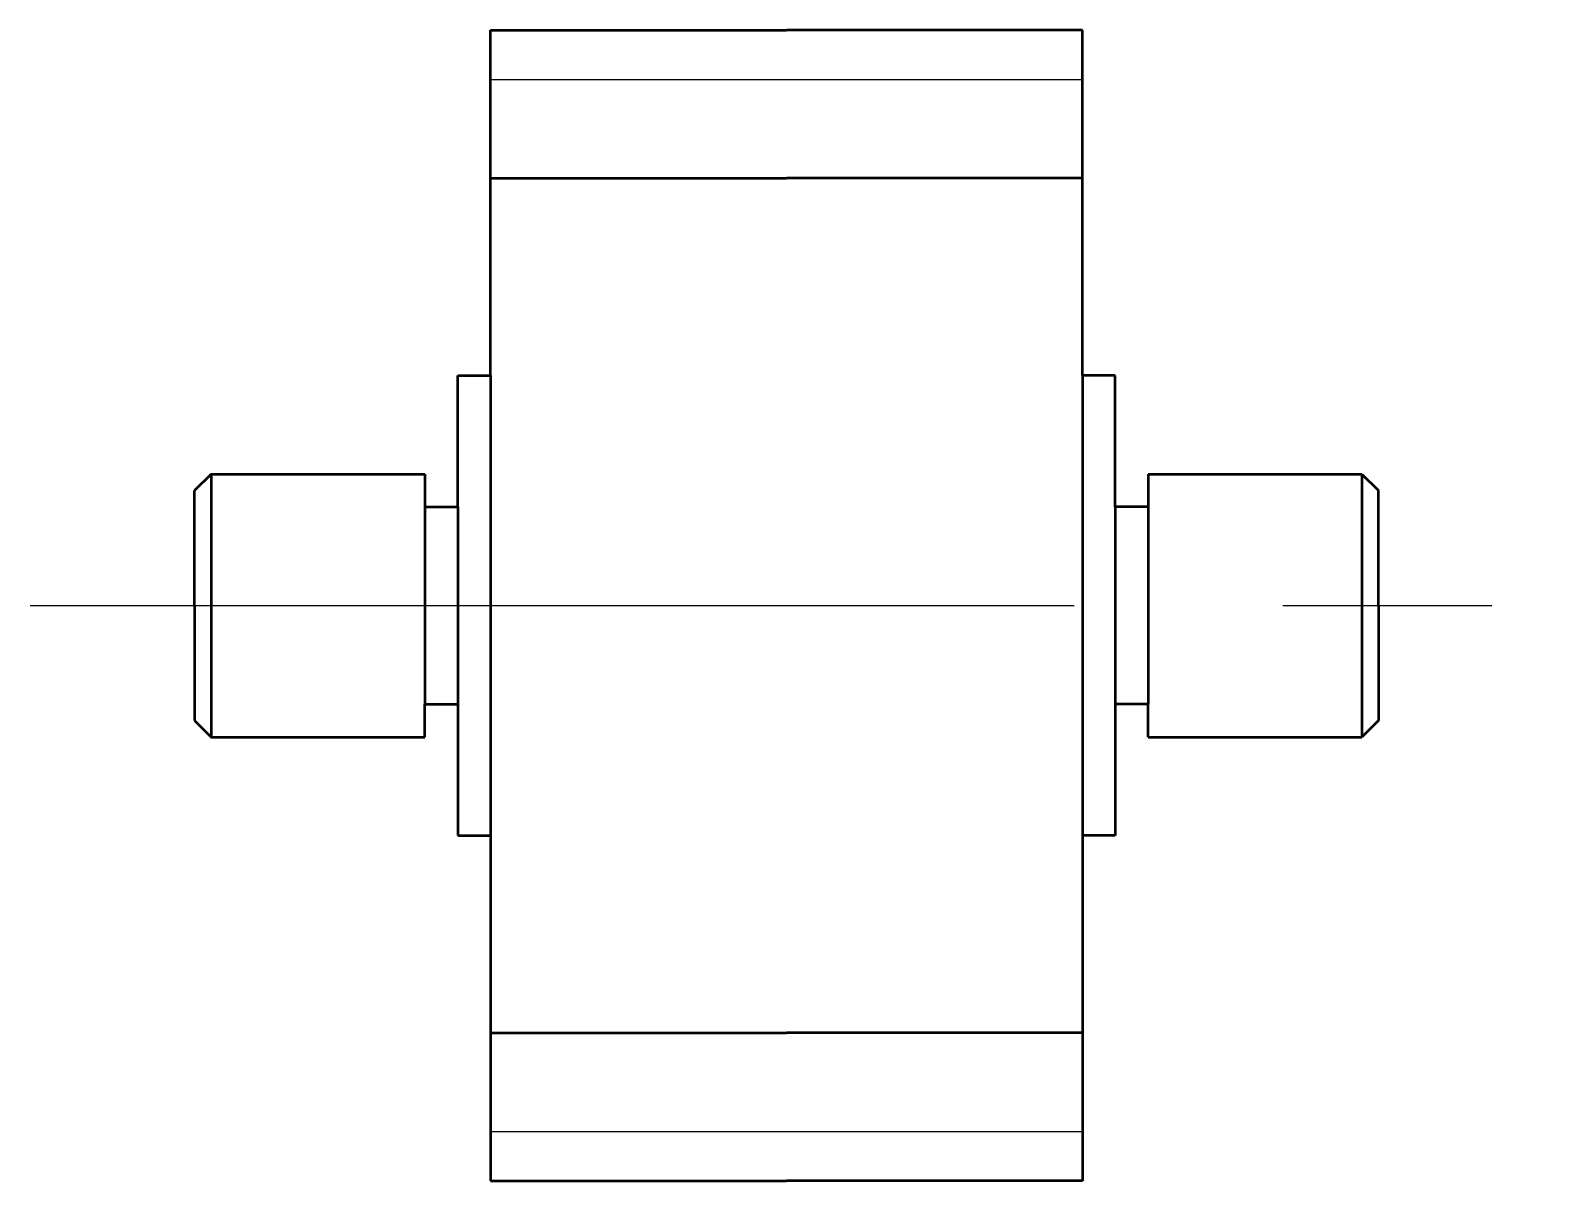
# Model space of a CAD drawing. Header units: millimetres. Extents: x 1631.4 to 1677.4, y 1047.7 to 1082.7.
import ezdxf

# ---------------------------------------------------------------- set-up
doc = ezdxf.new("R2010")
doc.units = ezdxf.units.MM
doc.linetypes.add('CENTER', pattern=[50.8, 31.75, -6.35, 6.35, -6.35])
doc.layers.add('点划线', color=1, linetype='CENTER', lineweight=25)
doc.layers.add('轮廓线', color=5, linetype='Continuous', lineweight=50)

msp = doc.modelspace()

# ---------------------------------------------------------------- linework, layer by layer
at = {"layer": '点划线'}
for p, q in [((1645.404, 1081.234), (1663.404, 1081.234)), ((1645.404, 1049.234), (1663.404, 1049.234))]:
    msp.add_line(p, q, dxfattribs=at)
at = {"layer": '点划线', "linetype": 'CENTER'}
msp.add_line((1631.404, 1065.234), (1677.404, 1065.234), dxfattribs=at)
at = {"layer": '轮廓线', "linetype": 'CENTER'}
for p, q in [((1645.404, 1072.234), (1645.404, 1082.734)), ((1645.404, 1082.734), (1654.404, 1082.734)), ((1663.404, 1082.734), (1654.404, 1082.734)), ((1663.404, 1072.234), (1663.404, 1082.734)), ((1645.404, 1078.234), (1654.404, 1078.234)), ((1663.404, 1078.234), (1654.404, 1078.234)), ((1644.404, 1068.234), (1644.404, 1072.234)), ((1644.404, 1072.234), (1645.404, 1072.234)), ((1645.404, 1072.234), (1645.404, 1058.234)), ((1664.404, 1072.234), (1663.404, 1072.234)), ((1664.404, 1072.234), (1663.404, 1072.234)), ((1663.404, 1072.234), (1663.404, 1058.234)), ((1664.404, 1068.234), (1664.404, 1072.234)), ((1664.404, 1068.234), (1664.404, 1072.234)), ((1636.904, 1069.234), (1636.404, 1068.734)), ((1636.904, 1069.234), (1643.404, 1069.234)), ((1643.404, 1069.234), (1643.404, 1068.234)), ((1665.404, 1069.234), (1665.404, 1068.234)), ((1665.404, 1069.234), (1665.404, 1068.234)), ((1671.904, 1069.234), (1672.404, 1068.734)), ((1636.404, 1068.434), (1636.404, 1068.734)), ((1672.404, 1068.434), (1672.404, 1068.734)), ((1636.404, 1065.234), (1636.404, 1068.434)), ((1643.404, 1068.234), (1644.404, 1068.234)), ((1643.404, 1068.234), (1643.404, 1062.234)), ((1644.404, 1068.234), (1644.404, 1062.234)), ((1665.404, 1068.234), (1664.404, 1068.234)), ((1665.404, 1068.234), (1664.404, 1068.234)), ((1664.404, 1068.234), (1664.404, 1062.234)), ((1665.404, 1068.234), (1665.404, 1062.234)), ((1672.404, 1065.234), (1672.404, 1068.434)), ((1636.404, 1065.234), (1636.404, 1061.734)), ((1672.404, 1065.234), (1672.404, 1061.734)), ((1643.404, 1061.234), (1643.404, 1062.234)), ((1643.404, 1062.234), (1644.404, 1062.234)), ((1644.404, 1062.234), (1644.404, 1058.234)), ((1665.404, 1062.234), (1664.404, 1062.234)), ((1664.404, 1062.234), (1664.404, 1058.234)), ((1665.404, 1062.234), (1664.404, 1062.234)), ((1664.404, 1062.234), (1664.404, 1058.234)), ((1665.404, 1061.234), (1665.404, 1062.234)), ((1665.404, 1061.234), (1665.404, 1062.234)), ((1636.404, 1061.734), (1636.904, 1061.234)), ((1672.404, 1061.734), (1671.904, 1061.234)), ((1636.904, 1061.234), (1643.404, 1061.234)), ((1644.404, 1058.234), (1645.404, 1058.234)), ((1645.404, 1058.234), (1645.404, 1047.734)), ((1664.404, 1058.234), (1663.404, 1058.234)), ((1663.404, 1058.234), (1663.404, 1047.734)), ((1664.404, 1058.234), (1663.404, 1058.234)), ((1645.404, 1052.234), (1654.404, 1052.234)), ((1663.404, 1052.234), (1654.404, 1052.234)), ((1645.404, 1047.734), (1654.404, 1047.734)), ((1663.404, 1047.734), (1654.404, 1047.734))]:
    msp.add_line(p, q, dxfattribs=at)
at = {"layer": '轮廓线'}
for p, q in [((1636.904, 1069.234), (1636.904, 1061.234)), ((1665.404, 1069.234), (1671.904, 1069.234)), ((1671.904, 1069.234), (1671.904, 1061.234)), ((1665.404, 1061.234), (1671.904, 1061.234))]:
    msp.add_line(p, q, dxfattribs=at)

doc.saveas('drawing.dxf')
